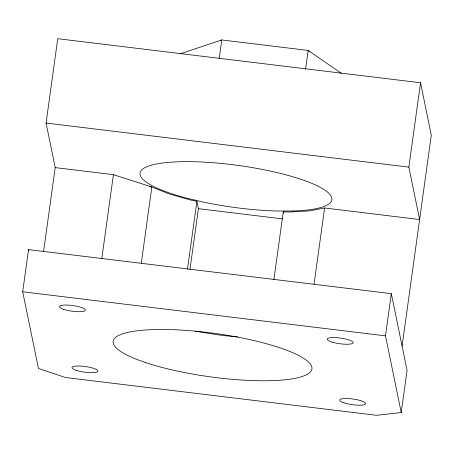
<?xml version="1.0" encoding="UTF-8"?>
<svg xmlns="http://www.w3.org/2000/svg" width="454" height="454" viewBox="0 0 454 454"><rect width="100%" height="100%" fill="white"/><g stroke="black" fill="none" stroke-linecap="round" stroke-linejoin="round"><path stroke-width="0.68" d="M22.7 291.791L28.54 249.609L391.331 293.676L407.073 370.368L401.234 412.55L376.531 415.302L65.569 377.529L38.442 368.483L22.7 291.791L385.491 335.858L401.234 412.55M43.59 251.505L55.212 167.605L46.07 123.062L57.749 38.698L420.54 82.764L431.3 135.173L402.091 346.084M101.804 258.576L113.421 174.677L55.212 167.605M141.29 263.218L151.84 187.014L113.421 174.677M187.502 269.16L196.894 201.338L190.294 199.942L168.979 193.852L151.84 187.014L149.769 186.759M189.976 269.5L198.404 208.675L196.894 201.338M219.163 58.77L221.768 39.946L308.147 50.439L341.414 73.327M273.881 279.653L283.273 211.831L289.629 212.007L309.463 210.911L324.599 207.994L419.615 219.537L408.861 167.129L420.54 82.764M305.542 69.263L308.147 50.439L309.724 51.87M314.043 284.204L324.599 207.994M385.491 335.858L391.331 293.676M220.519 40.605L221.768 39.946L180.09 53.856M237.561 336.885L223.056 335.551L195.129 331.221M46.07 123.062L408.861 167.129M198.404 208.675L282.672 218.913M283.273 211.831L283.546 213.164M28.54 249.609L28.823 250.983M292.932 211.008L276.77 211.014A96.855 21.066 7.9 0 1 203.386 202.098L186.395 198.069A96.855 21.066 7.9 0 1 160.898 163.241A96.855 21.066 7.9 0 1 305.071 180.754A96.855 21.066 7.9 0 1 292.932 211.008M145.615 362.581A100.345 21.826 7.9 0 0 309.724 372.626A100.345 21.826 7.9 0 0 182.377 330.154A100.345 21.826 7.9 0 0 145.615 362.581M332.754 342.276A13.087 2.849 7.9 0 0 353.127 342.861A13.087 2.849 7.9 0 0 334.729 337.577A13.087 2.849 7.9 0 0 332.754 342.276M343.984 402.834A13.087 2.849 7.9 0 0 365.391 404.145A13.087 2.849 7.9 0 0 348.78 398.606A13.087 2.849 7.9 0 0 343.984 402.834M76.21 370.311A13.087 2.849 7.9 0 0 97.616 371.622A13.087 2.849 7.9 0 0 81.005 366.083A13.087 2.849 7.9 0 0 76.21 370.311M63.696 309.35A13.087 2.849 7.9 0 0 85.102 310.661A13.087 2.849 7.9 0 0 68.492 305.122A13.087 2.849 7.9 0 0 63.696 309.35"/></g></svg>
